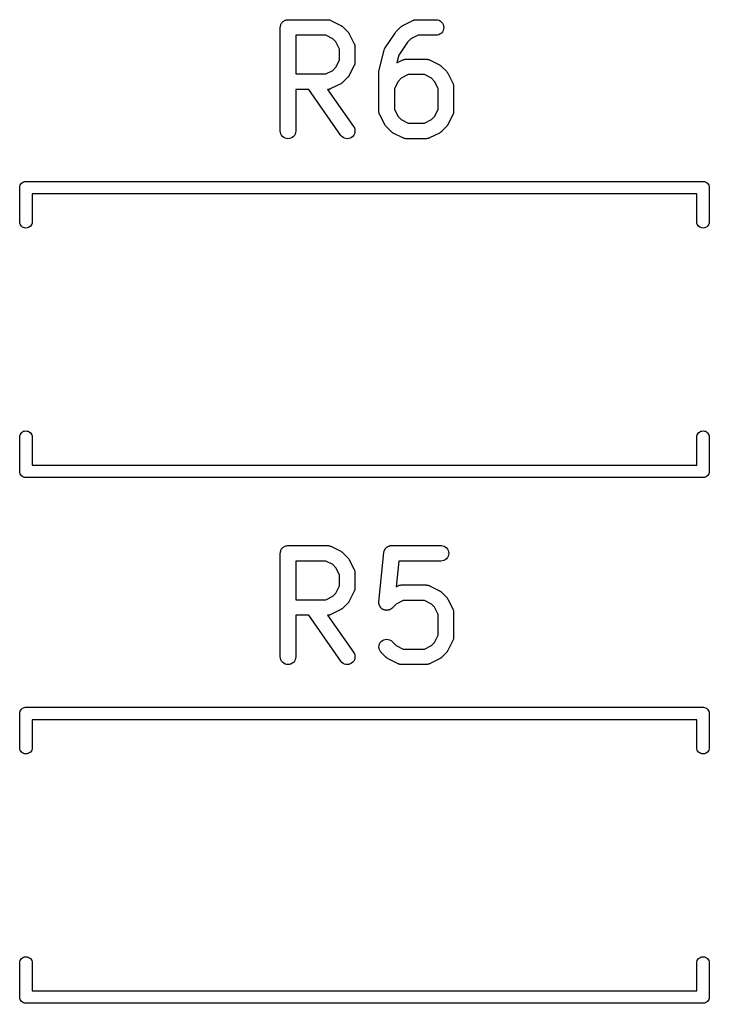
# Model space of a CAD drawing. Extents: x 81 to 160, y -176 to -60.
# Drawn here: x 103.6 to 110.26, y -130.46 to -120.96 of the extents above; entities that cross this region are included whole.
import ezdxf

# ---------------------------------------------------------------- set-up
doc = ezdxf.new("R2010")
doc.units = 0
doc.header["$MEASUREMENT"] = 0
doc.layers.add('BLACK', color=7, linetype='CONTINUOUS')

msp = doc.modelspace()

# ---------------------------------------------------------------- linework, layer by layer
at = {"layer": 'BLACK', "linetype": 'CONTINUOUS'}
for p, q in [((106.149, -120.976), (106.154, -120.972)), ((106.154, -120.972), (106.155, -120.972)), ((106.155, -120.972), (106.161, -120.968)), ((106.155, -120.972), (106.155, -120.972)), ((106.161, -120.968), (106.167, -120.965)), ((106.167, -120.965), (106.168, -120.965)), ((106.168, -120.965), (106.175, -120.963)), ((106.168, -120.965), (106.168, -120.965)), ((106.175, -120.963), (106.181, -120.961)), ((106.181, -120.961), (106.182, -120.961)), ((106.182, -120.961), (106.189, -120.96)), ((106.182, -120.961), (106.182, -120.961)), ((106.189, -120.96), (106.196, -120.959)), ((106.196, -120.959), (106.577, -120.959)), ((106.577, -120.959), (106.578, -120.959)), ((106.578, -120.959), (106.58, -120.96)), ((106.58, -120.96), (106.582, -120.96)), ((106.582, -120.96), (106.587, -120.96)), ((106.587, -120.96), (106.592, -120.961)), ((106.592, -120.961), (106.595, -120.962)), ((106.595, -120.962), (106.597, -120.962)), ((106.597, -120.962), (106.602, -120.964)), ((106.602, -120.964), (106.606, -120.965)), ((106.606, -120.965), (106.608, -120.967)), ((106.608, -120.967), (106.61, -120.967)), ((106.61, -120.967), (106.706, -121.015)), ((107.305, -121.015), (107.4, -120.967)), ((107.4, -120.967), (107.401, -120.967)), ((107.401, -120.967), (107.403, -120.966)), ((107.403, -120.966), (107.405, -120.965)), ((107.405, -120.965), (107.41, -120.964)), ((107.41, -120.964), (107.415, -120.962)), ((107.415, -120.962), (107.417, -120.961)), ((107.417, -120.961), (107.419, -120.961)), ((107.419, -120.961), (107.425, -120.96)), ((107.425, -120.96), (107.43, -120.96)), ((107.43, -120.96), (107.432, -120.96)), ((107.432, -120.96), (107.434, -120.959)), ((107.434, -120.959), (107.624, -120.959)), ((107.624, -120.959), (107.626, -120.959)), ((107.626, -120.959), (107.64, -120.961)), ((107.64, -120.961), (107.654, -120.965)), ((107.654, -120.965), (107.667, -120.972)), ((107.667, -120.972), (107.678, -120.982)), ((106.121, -121.033), (106.122, -121.026)), ((106.121, -121.034), (106.121, -121.033)), ((106.121, -122.034), (106.121, -121.034)), ((106.121, -121.034), (106.121, -121.034)), ((106.121, -121.034), (106.121, -121.034)), ((106.121, -121.034), (106.121, -121.034)), ((106.122, -121.026), (106.122, -121.019)), ((106.122, -121.019), (106.123, -121.019)), ((106.123, -121.019), (106.125, -121.012)), ((106.123, -121.019), (106.123, -121.019)), ((106.125, -121.012), (106.127, -121.005)), ((106.127, -121.005), (106.13, -120.999)), ((106.127, -121.005), (106.127, -121.005)), ((106.127, -121.005), (106.127, -121.005)), ((106.13, -120.999), (106.134, -120.992)), ((106.134, -120.992), (106.139, -120.987)), ((106.134, -120.992), (106.134, -120.992)), ((106.134, -120.992), (106.134, -120.992)), ((106.139, -120.987), (106.143, -120.981)), ((106.143, -120.981), (106.149, -120.976)), ((106.143, -120.981), (106.143, -120.981)), ((106.143, -120.981), (106.143, -120.981)), ((106.706, -121.015), (106.707, -121.015)), ((106.707, -121.015), (106.71, -121.018)), ((106.71, -121.018), (106.714, -121.02)), ((106.714, -121.02), (106.716, -121.022)), ((106.716, -121.022), (106.719, -121.023)), ((106.719, -121.023), (106.722, -121.026)), ((106.722, -121.026), (106.725, -121.029)), ((106.725, -121.029), (106.773, -121.077)), ((107.238, -121.077), (107.286, -121.029)), ((107.286, -121.028), (107.29, -121.026)), ((107.286, -121.029), (107.286, -121.028)), ((107.29, -121.026), (107.293, -121.023)), ((107.293, -121.023), (107.295, -121.021)), ((107.295, -121.021), (107.298, -121.019)), ((107.298, -121.019), (107.302, -121.017)), ((107.302, -121.017), (107.305, -121.015)), ((107.678, -120.982), (107.687, -120.993)), ((107.687, -120.993), (107.694, -121.006)), ((107.694, -121.063), (107.687, -121.076)), ((107.694, -121.006), (107.698, -121.02)), ((107.698, -121.049), (107.694, -121.063)), ((107.698, -121.02), (107.699, -121.035)), ((107.699, -121.035), (107.698, -121.049)), ((106.271, -121.109), (106.271, -121.483)), ((106.559, -121.109), (106.271, -121.109)), ((106.628, -121.144), (106.559, -121.109)), ((106.658, -121.174), (106.628, -121.144)), ((106.773, -121.077), (106.773, -121.077)), ((106.773, -121.077), (106.776, -121.081)), ((106.776, -121.081), (106.779, -121.084)), ((106.779, -121.084), (106.781, -121.086)), ((106.781, -121.086), (106.783, -121.089)), ((106.783, -121.089), (106.785, -121.093)), ((106.785, -121.093), (106.787, -121.096)), ((106.787, -121.096), (106.834, -121.191)), ((107.133, -121.231), (107.229, -121.088)), ((107.229, -121.087), (107.234, -121.082)), ((107.229, -121.088), (107.229, -121.087)), ((107.229, -121.088), (107.229, -121.088)), ((107.229, -121.088), (107.229, -121.088)), ((107.229, -121.088), (107.229, -121.088)), ((107.234, -121.082), (107.238, -121.077)), ((107.383, -121.144), (107.349, -121.177)), ((107.452, -121.109), (107.383, -121.144)), ((107.624, -121.109), (107.452, -121.109)), ((107.639, -121.108), (107.624, -121.109)), ((107.653, -121.104), (107.639, -121.108)), ((107.666, -121.097), (107.653, -121.104)), ((107.677, -121.088), (107.666, -121.097)), ((107.687, -121.076), (107.677, -121.088)), ((106.692, -121.243), (106.658, -121.174)), ((106.692, -121.35), (106.692, -121.243)), ((106.834, -121.191), (106.835, -121.192)), ((106.835, -121.192), (106.836, -121.194)), ((106.836, -121.194), (106.837, -121.196)), ((106.837, -121.196), (106.838, -121.201)), ((106.838, -121.201), (106.84, -121.206)), ((106.84, -121.206), (106.84, -121.208)), ((106.84, -121.208), (106.841, -121.21)), ((106.841, -121.21), (106.841, -121.215)), ((106.841, -121.215), (106.842, -121.22)), ((106.842, -121.22), (106.842, -121.223)), ((106.842, -121.223), (106.842, -121.225)), ((106.842, -121.225), (106.842, -121.368)), ((107.076, -121.445), (107.123, -121.254)), ((107.123, -121.253), (107.125, -121.249)), ((107.123, -121.254), (107.123, -121.253)), ((107.125, -121.249), (107.127, -121.244)), ((107.127, -121.244), (107.128, -121.242)), ((107.128, -121.242), (107.129, -121.24)), ((107.129, -121.24), (107.131, -121.235)), ((107.131, -121.235), (107.133, -121.231)), ((107.349, -121.177), (107.266, -121.303)), ((106.658, -121.419), (106.692, -121.35)), ((107.266, -121.303), (107.247, -121.377)), ((107.247, -121.377), (107.305, -121.348)), ((107.305, -121.348), (107.306, -121.348)), ((107.306, -121.348), (107.308, -121.347)), ((107.308, -121.347), (107.31, -121.346)), ((107.31, -121.346), (107.315, -121.345)), ((107.315, -121.345), (107.32, -121.343)), ((107.32, -121.343), (107.322, -121.342)), ((107.322, -121.342), (107.324, -121.342)), ((107.324, -121.342), (107.329, -121.341)), ((107.329, -121.341), (107.334, -121.34)), ((107.334, -121.34), (107.337, -121.341)), ((107.337, -121.341), (107.339, -121.34)), ((107.339, -121.34), (107.529, -121.34)), ((107.529, -121.34), (107.53, -121.34)), ((107.53, -121.34), (107.532, -121.341)), ((107.532, -121.341), (107.535, -121.341)), ((107.535, -121.341), (107.54, -121.341)), ((107.54, -121.341), (107.545, -121.342)), ((107.545, -121.342), (107.547, -121.343)), ((107.547, -121.343), (107.549, -121.343)), ((107.549, -121.343), (107.554, -121.345)), ((107.554, -121.345), (107.559, -121.346)), ((107.559, -121.346), (107.561, -121.347)), ((107.561, -121.347), (107.563, -121.348)), ((107.563, -121.348), (107.658, -121.396)), ((106.628, -121.449), (106.658, -121.419)), ((106.834, -121.401), (106.787, -121.496)), ((106.835, -121.399), (106.834, -121.401)), ((106.836, -121.397), (106.835, -121.399)), ((106.838, -121.392), (106.836, -121.397)), ((106.84, -121.388), (106.838, -121.392)), ((106.841, -121.383), (106.84, -121.385)), ((106.84, -121.385), (106.84, -121.388)), ((106.842, -121.373), (106.841, -121.378)), ((106.841, -121.378), (106.841, -121.383)), ((106.842, -121.368), (106.842, -121.369)), ((106.842, -121.369), (106.842, -121.371)), ((106.842, -121.371), (106.842, -121.373)), ((107.074, -121.453), (107.075, -121.447)), ((107.075, -121.446), (107.076, -121.445)), ((107.075, -121.447), (107.075, -121.446)), ((107.658, -121.396), (107.659, -121.396)), ((107.659, -121.396), (107.662, -121.399)), ((107.662, -121.399), (107.666, -121.401)), ((107.666, -121.401), (107.669, -121.403)), ((107.669, -121.403), (107.671, -121.404)), ((107.671, -121.404), (107.674, -121.407)), ((107.674, -121.407), (107.678, -121.41)), ((107.678, -121.41), (107.725, -121.458)), ((106.271, -121.483), (106.559, -121.483)), ((106.559, -121.483), (106.628, -121.449)), ((106.773, -121.516), (106.725, -121.564)), ((106.775, -121.513), (106.773, -121.516)), ((106.778, -121.51), (106.775, -121.513)), ((106.78, -121.507), (106.778, -121.51)), ((106.782, -121.505), (106.78, -121.507)), ((106.784, -121.501), (106.782, -121.505)), ((106.786, -121.497), (106.784, -121.501)), ((106.787, -121.496), (106.786, -121.497)), ((107.073, -121.459), (107.074, -121.453)), ((107.073, -121.461), (107.073, -121.459)), ((107.073, -121.462), (107.073, -121.461)), ((107.073, -121.463), (107.073, -121.462)), ((107.073, -121.844), (107.073, -121.463)), ((107.288, -121.525), (107.258, -121.555)), ((107.356, -121.49), (107.288, -121.525)), ((107.512, -121.49), (107.356, -121.49)), ((107.58, -121.525), (107.512, -121.49)), ((107.61, -121.555), (107.58, -121.525)), ((107.725, -121.458), (107.726, -121.458)), ((107.726, -121.458), (107.728, -121.462)), ((107.728, -121.462), (107.731, -121.465)), ((107.731, -121.465), (107.733, -121.467)), ((107.733, -121.467), (107.735, -121.47)), ((107.735, -121.47), (107.737, -121.473)), ((107.737, -121.473), (107.739, -121.477)), ((107.739, -121.477), (107.787, -121.572)), ((106.395, -121.633), (106.271, -121.633)), ((106.271, -121.633), (106.271, -122.034)), ((106.706, -122.077), (106.395, -121.633)), ((106.579, -121.633), (106.578, -121.633)), ((106.578, -121.633), (106.829, -121.991)), ((106.581, -121.633), (106.579, -121.633)), ((106.586, -121.632), (106.581, -121.633)), ((106.591, -121.632), (106.586, -121.632)), ((106.594, -121.631), (106.591, -121.632)), ((106.596, -121.631), (106.594, -121.631)), ((106.601, -121.629), (106.596, -121.631)), ((106.605, -121.628), (106.601, -121.629)), ((106.607, -121.626), (106.605, -121.628)), ((106.609, -121.626), (106.607, -121.626)), ((106.61, -121.625), (106.609, -121.626)), ((106.706, -121.578), (106.61, -121.625)), ((106.709, -121.575), (106.706, -121.578)), ((106.713, -121.573), (106.709, -121.575)), ((106.715, -121.572), (106.713, -121.573)), ((106.718, -121.57), (106.715, -121.572)), ((106.721, -121.567), (106.718, -121.57)), ((106.724, -121.564), (106.721, -121.567)), ((106.725, -121.564), (106.724, -121.564)), ((107.258, -121.555), (107.223, -121.624)), ((107.223, -121.624), (107.223, -121.826)), ((107.645, -121.624), (107.61, -121.555)), ((107.645, -121.826), (107.645, -121.624)), ((107.787, -121.572), (107.787, -121.573)), ((107.787, -121.573), (107.788, -121.575)), ((107.788, -121.575), (107.789, -121.577)), ((107.789, -121.577), (107.791, -121.582)), ((107.791, -121.582), (107.792, -121.587)), ((107.792, -121.587), (107.793, -121.589)), ((107.793, -121.589), (107.793, -121.591)), ((107.793, -121.591), (107.794, -121.596)), ((107.794, -121.596), (107.795, -121.601)), ((107.795, -121.601), (107.794, -121.604)), ((107.794, -121.604), (107.795, -121.606)), ((107.795, -121.606), (107.795, -121.844)), ((107.223, -121.826), (107.258, -121.895)), ((107.61, -121.895), (107.645, -121.826)), ((107.073, -121.846), (107.073, -121.844)), ((107.073, -121.848), (107.073, -121.846)), ((107.074, -121.853), (107.073, -121.848)), ((107.075, -121.858), (107.074, -121.853)), ((107.075, -121.861), (107.075, -121.858)), ((107.076, -121.863), (107.075, -121.861)), ((107.077, -121.868), (107.076, -121.863)), ((107.079, -121.872), (107.077, -121.868)), ((107.08, -121.874), (107.079, -121.872)), ((107.081, -121.877), (107.08, -121.874)), ((107.129, -121.973), (107.081, -121.877)), ((107.081, -121.877), (107.081, -121.877)), ((107.258, -121.895), (107.288, -121.925)), ((107.58, -121.925), (107.61, -121.895)), ((107.787, -121.877), (107.739, -121.973)), ((107.788, -121.875), (107.787, -121.877)), ((107.789, -121.873), (107.788, -121.875)), ((107.79, -121.869), (107.789, -121.873)), ((107.792, -121.864), (107.79, -121.869)), ((107.793, -121.859), (107.792, -121.862)), ((107.792, -121.862), (107.792, -121.864)), ((107.794, -121.854), (107.793, -121.859)), ((107.795, -121.845), (107.794, -121.847)), ((107.794, -121.847), (107.795, -121.849)), ((107.795, -121.849), (107.794, -121.854)), ((107.795, -121.844), (107.795, -121.845)), ((106.829, -121.991), (106.829, -121.992)), ((106.829, -121.992), (106.836, -122.005)), ((106.836, -122.005), (106.841, -122.019)), ((107.131, -121.976), (107.129, -121.973)), ((107.133, -121.98), (107.131, -121.976)), ((107.135, -121.982), (107.133, -121.98)), ((107.137, -121.985), (107.135, -121.982)), ((107.14, -121.988), (107.137, -121.985)), ((107.142, -121.991), (107.14, -121.988)), ((107.143, -121.992), (107.142, -121.991)), ((107.19, -122.04), (107.143, -121.992)), ((107.288, -121.925), (107.356, -121.959)), ((107.356, -121.959), (107.512, -121.959)), ((107.512, -121.959), (107.58, -121.925)), ((107.725, -121.992), (107.678, -122.04)), ((107.728, -121.989), (107.725, -121.992)), ((107.731, -121.986), (107.728, -121.989)), ((107.732, -121.983), (107.731, -121.986)), ((107.734, -121.981), (107.732, -121.983)), ((107.736, -121.977), (107.734, -121.981)), ((107.739, -121.974), (107.736, -121.977)), ((107.739, -121.973), (107.739, -121.974)), ((106.122, -122.049), (106.121, -122.034)), ((106.127, -122.063), (106.122, -122.049)), ((106.133, -122.076), (106.127, -122.063)), ((106.143, -122.087), (106.133, -122.076)), ((106.154, -122.097), (106.143, -122.087)), ((106.167, -122.104), (106.154, -122.097)), ((106.181, -122.108), (106.167, -122.104)), ((106.195, -122.109), (106.181, -122.108)), ((106.21, -122.108), (106.195, -122.109)), ((106.224, -122.104), (106.21, -122.108)), ((106.237, -122.097), (106.224, -122.104)), ((106.248, -122.088), (106.237, -122.097)), ((106.258, -122.077), (106.248, -122.088)), ((106.265, -122.064), (106.258, -122.077)), ((106.269, -122.05), (106.265, -122.064)), ((106.271, -122.035), (106.269, -122.05)), ((106.271, -122.034), (106.271, -122.035)), ((106.715, -122.089), (106.706, -122.077)), ((106.727, -122.098), (106.715, -122.089)), ((106.74, -122.104), (106.727, -122.098)), ((106.754, -122.108), (106.74, -122.104)), ((106.769, -122.109), (106.754, -122.108)), ((106.783, -122.108), (106.769, -122.109)), ((106.797, -122.103), (106.783, -122.108)), ((106.81, -122.096), (106.797, -122.103)), ((106.821, -122.087), (106.81, -122.096)), ((106.83, -122.075), (106.821, -122.087)), ((106.837, -122.062), (106.83, -122.075)), ((106.841, -122.048), (106.837, -122.062)), ((106.841, -122.019), (106.842, -122.034)), ((106.842, -122.034), (106.841, -122.048)), ((107.194, -122.042), (107.19, -122.04)), ((107.197, -122.045), (107.194, -122.042)), ((107.199, -122.047), (107.197, -122.045)), ((107.202, -122.049), (107.199, -122.047)), ((107.206, -122.051), (107.202, -122.049)), ((107.209, -122.053), (107.206, -122.051)), ((107.21, -122.054), (107.209, -122.053)), ((107.305, -122.101), (107.21, -122.054)), ((107.307, -122.102), (107.305, -122.101)), ((107.309, -122.103), (107.307, -122.102)), ((107.314, -122.105), (107.309, -122.103)), ((107.319, -122.107), (107.314, -122.105)), ((107.321, -122.107), (107.319, -122.107)), ((107.323, -122.108), (107.321, -122.107)), ((107.328, -122.108), (107.323, -122.108)), ((107.333, -122.109), (107.328, -122.108)), ((107.336, -122.109), (107.333, -122.109)), ((107.338, -122.109), (107.336, -122.109)), ((107.339, -122.109), (107.338, -122.109)), ((107.529, -122.109), (107.339, -122.109)), ((107.531, -122.109), (107.529, -122.109)), ((107.534, -122.109), (107.531, -122.109)), ((107.539, -122.108), (107.534, -122.109)), ((107.544, -122.108), (107.539, -122.108)), ((107.546, -122.107), (107.544, -122.108)), ((107.548, -122.107), (107.546, -122.107)), ((107.553, -122.105), (107.548, -122.107)), ((107.558, -122.104), (107.553, -122.105)), ((107.56, -122.103), (107.558, -122.104)), ((107.562, -122.102), (107.56, -122.103)), ((107.563, -122.101), (107.562, -122.102)), ((107.658, -122.054), (107.563, -122.101)), ((107.662, -122.052), (107.658, -122.054)), ((107.665, -122.05), (107.662, -122.052)), ((107.668, -122.048), (107.665, -122.05)), ((107.67, -122.046), (107.668, -122.048)), ((107.673, -122.043), (107.67, -122.046)), ((107.677, -122.041), (107.673, -122.043)), ((107.678, -122.04), (107.677, -122.041)), ((103.604, -122.582), (103.605, -122.57)), ((103.604, -122.585), (103.604, -122.582)), ((103.604, -122.915), (103.604, -122.585)), ((103.605, -122.57), (103.608, -122.559)), ((103.608, -122.559), (103.614, -122.549)), ((103.614, -122.549), (103.621, -122.539)), ((103.621, -122.539), (103.631, -122.532)), ((103.631, -122.532), (103.641, -122.526)), ((103.641, -122.526), (103.652, -122.523)), ((103.652, -122.523), (103.661, -122.522)), ((103.661, -122.522), (103.661, -122.522)), ((103.661, -122.522), (103.664, -122.522)), ((103.664, -122.522), (103.667, -122.522)), ((103.667, -122.522), (110.201, -122.522)), ((110.201, -122.522), (110.204, -122.522)), ((110.204, -122.522), (110.207, -122.522)), ((110.207, -122.522), (110.207, -122.522)), ((110.207, -122.522), (110.216, -122.523)), ((110.216, -122.523), (110.227, -122.526)), ((110.227, -122.526), (110.236, -122.531)), ((110.236, -122.531), (110.237, -122.532)), ((110.237, -122.532), (110.247, -122.539)), ((110.247, -122.539), (110.254, -122.549)), ((110.254, -122.549), (110.26, -122.559)), ((110.26, -122.559), (110.263, -122.57)), ((110.263, -122.57), (110.264, -122.577)), ((110.264, -122.577), (110.264, -122.582)), ((110.264, -122.582), (110.264, -122.585)), ((110.264, -122.585), (110.264, -122.915)), ((110.144, -122.642), (103.724, -122.642)), ((103.724, -122.642), (103.724, -122.915)), ((110.144, -122.915), (110.144, -122.642)), ((103.605, -122.924), (103.604, -122.915)), ((103.608, -122.935), (103.605, -122.924)), ((103.614, -122.945), (103.608, -122.935)), ((103.621, -122.955), (103.614, -122.945)), ((103.631, -122.962), (103.621, -122.955)), ((103.641, -122.968), (103.631, -122.962)), ((103.652, -122.971), (103.641, -122.968)), ((103.687, -122.968), (103.676, -122.971)), ((103.697, -122.962), (103.687, -122.968)), ((103.707, -122.955), (103.697, -122.962)), ((103.714, -122.945), (103.707, -122.955)), ((103.72, -122.935), (103.714, -122.945)), ((103.723, -122.924), (103.72, -122.935)), ((103.724, -122.915), (103.723, -122.924)), ((110.145, -122.924), (110.144, -122.915)), ((110.148, -122.935), (110.145, -122.924)), ((110.154, -122.945), (110.148, -122.935)), ((110.161, -122.955), (110.154, -122.945)), ((110.171, -122.962), (110.161, -122.955)), ((110.181, -122.968), (110.171, -122.962)), ((110.192, -122.971), (110.181, -122.968)), ((110.227, -122.968), (110.216, -122.971)), ((110.237, -122.962), (110.227, -122.968)), ((110.247, -122.955), (110.237, -122.962)), ((110.254, -122.945), (110.247, -122.955)), ((110.26, -122.935), (110.254, -122.945)), ((110.263, -122.924), (110.26, -122.935)), ((110.264, -122.915), (110.263, -122.924)), ((103.664, -122.972), (103.652, -122.971)), ((103.676, -122.971), (103.664, -122.972)), ((110.204, -122.972), (110.192, -122.971)), ((110.216, -122.971), (110.204, -122.972)), ((103.608, -124.969), (103.614, -124.959)), ((103.614, -124.959), (103.621, -124.949)), ((103.621, -124.949), (103.631, -124.942)), ((103.631, -124.942), (103.641, -124.936)), ((103.641, -124.936), (103.652, -124.933)), ((103.652, -124.933), (103.664, -124.932)), ((103.664, -124.932), (103.676, -124.933)), ((103.676, -124.933), (103.687, -124.936)), ((103.687, -124.936), (103.697, -124.942)), ((103.697, -124.942), (103.707, -124.949)), ((103.707, -124.949), (103.714, -124.959)), ((103.714, -124.959), (103.72, -124.969)), ((110.148, -124.969), (110.154, -124.959)), ((110.154, -124.959), (110.161, -124.949)), ((110.161, -124.949), (110.171, -124.942)), ((110.171, -124.942), (110.181, -124.936)), ((110.181, -124.936), (110.192, -124.933)), ((110.192, -124.933), (110.204, -124.932)), ((110.204, -124.932), (110.216, -124.933)), ((110.216, -124.933), (110.227, -124.936)), ((110.227, -124.936), (110.237, -124.942)), ((110.237, -124.942), (110.247, -124.949)), ((110.247, -124.949), (110.254, -124.959)), ((110.254, -124.959), (110.26, -124.969)), ((103.604, -124.989), (103.605, -124.98)), ((103.604, -125.319), (103.604, -124.989)), ((103.605, -124.98), (103.608, -124.969)), ((103.72, -124.969), (103.723, -124.98)), ((103.723, -124.98), (103.724, -124.989)), ((103.724, -124.989), (103.724, -125.262)), ((110.144, -124.989), (110.145, -124.98)), ((110.144, -125.262), (110.144, -124.989)), ((110.145, -124.98), (110.148, -124.969)), ((110.26, -124.969), (110.263, -124.98)), ((110.263, -124.98), (110.264, -124.989)), ((110.264, -124.989), (110.264, -125.319)), ((103.604, -125.322), (103.604, -125.319)), ((103.605, -125.334), (103.604, -125.322)), ((103.608, -125.345), (103.605, -125.334)), ((103.724, -125.262), (110.144, -125.262)), ((110.263, -125.334), (110.26, -125.345)), ((110.264, -125.322), (110.263, -125.334)), ((110.264, -125.319), (110.264, -125.322)), ((103.614, -125.355), (103.608, -125.345)), ((103.621, -125.365), (103.614, -125.355)), ((103.631, -125.372), (103.621, -125.365)), ((103.641, -125.378), (103.631, -125.372)), ((103.652, -125.381), (103.641, -125.378)), ((103.661, -125.382), (103.652, -125.381)), ((103.664, -125.382), (103.661, -125.382)), ((103.661, -125.382), (103.661, -125.382)), ((103.667, -125.382), (103.664, -125.382)), ((110.201, -125.382), (103.667, -125.382)), ((110.204, -125.382), (110.201, -125.382)), ((110.207, -125.382), (110.204, -125.382)), ((110.216, -125.381), (110.207, -125.382)), ((110.207, -125.382), (110.207, -125.382)), ((110.227, -125.378), (110.216, -125.381)), ((110.237, -125.372), (110.227, -125.378)), ((110.247, -125.365), (110.237, -125.372)), ((110.254, -125.355), (110.247, -125.365)), ((110.26, -125.345), (110.254, -125.355)), ((106.122, -126.106), (106.122, -126.099)), ((106.122, -126.099), (106.123, -126.099)), ((106.123, -126.099), (106.125, -126.092)), ((106.123, -126.099), (106.123, -126.099)), ((106.125, -126.092), (106.127, -126.085)), ((106.127, -126.085), (106.13, -126.079)), ((106.127, -126.085), (106.127, -126.085)), ((106.127, -126.085), (106.127, -126.085)), ((106.13, -126.079), (106.134, -126.072)), ((106.134, -126.072), (106.139, -126.067)), ((106.134, -126.072), (106.134, -126.072)), ((106.134, -126.072), (106.134, -126.072)), ((106.139, -126.067), (106.143, -126.061)), ((106.143, -126.061), (106.149, -126.056)), ((106.143, -126.061), (106.143, -126.061)), ((106.143, -126.061), (106.143, -126.061)), ((106.149, -126.056), (106.154, -126.052)), ((106.154, -126.052), (106.155, -126.052)), ((106.155, -126.052), (106.161, -126.048)), ((106.155, -126.052), (106.155, -126.052)), ((106.161, -126.048), (106.167, -126.045)), ((106.167, -126.045), (106.168, -126.045)), ((106.168, -126.045), (106.175, -126.043)), ((106.168, -126.045), (106.168, -126.045)), ((106.175, -126.043), (106.181, -126.041)), ((106.181, -126.041), (106.182, -126.041)), ((106.182, -126.041), (106.189, -126.04)), ((106.182, -126.041), (106.182, -126.041)), ((106.189, -126.04), (106.196, -126.039)), ((106.196, -126.039), (106.577, -126.039)), ((106.577, -126.039), (106.578, -126.039)), ((106.578, -126.039), (106.58, -126.04)), ((106.58, -126.04), (106.582, -126.04)), ((106.582, -126.04), (106.587, -126.04)), ((106.587, -126.04), (106.592, -126.041)), ((106.592, -126.041), (106.595, -126.042)), ((106.595, -126.042), (106.597, -126.042)), ((106.597, -126.042), (106.602, -126.044)), ((106.602, -126.044), (106.606, -126.045)), ((106.606, -126.045), (106.608, -126.047)), ((106.608, -126.047), (106.61, -126.047)), ((106.61, -126.047), (106.706, -126.095)), ((106.706, -126.095), (106.707, -126.095)), ((106.707, -126.095), (106.71, -126.098)), ((106.71, -126.098), (106.714, -126.1)), ((106.714, -126.1), (106.716, -126.102)), ((106.716, -126.102), (106.719, -126.103)), ((106.719, -126.103), (106.722, -126.106)), ((107.121, -126.106), (107.122, -126.103)), ((107.122, -126.099), (107.124, -126.095)), ((107.122, -126.103), (107.122, -126.099)), ((107.124, -126.092), (107.126, -126.089)), ((107.124, -126.095), (107.124, -126.092)), ((107.126, -126.089), (107.127, -126.085)), ((107.127, -126.085), (107.129, -126.082)), ((107.129, -126.082), (107.13, -126.078)), ((107.13, -126.078), (107.132, -126.075)), ((107.132, -126.075), (107.134, -126.072)), ((107.134, -126.072), (107.136, -126.069)), ((107.136, -126.069), (107.139, -126.066)), ((107.139, -126.066), (107.141, -126.064)), ((107.141, -126.064), (107.143, -126.061)), ((107.143, -126.061), (107.146, -126.059)), ((107.146, -126.059), (107.149, -126.056)), ((107.149, -126.056), (107.152, -126.054)), ((107.152, -126.054), (107.154, -126.052)), ((107.154, -126.052), (107.158, -126.05)), ((107.158, -126.05), (107.161, -126.048)), ((107.161, -126.048), (107.164, -126.047)), ((107.164, -126.047), (107.167, -126.045)), ((107.167, -126.045), (107.171, -126.044)), ((107.171, -126.044), (107.175, -126.042)), ((107.175, -126.042), (107.178, -126.042)), ((107.178, -126.042), (107.181, -126.041)), ((107.181, -126.041), (107.185, -126.04)), ((107.185, -126.04), (107.189, -126.04)), ((107.189, -126.04), (107.193, -126.04)), ((107.193, -126.04), (107.196, -126.039)), ((107.196, -126.039), (107.672, -126.039)), ((107.672, -126.039), (107.673, -126.039)), ((107.673, -126.039), (107.688, -126.041)), ((107.688, -126.041), (107.702, -126.045)), ((107.702, -126.045), (107.714, -126.052)), ((107.714, -126.052), (107.726, -126.062)), ((107.726, -126.062), (107.735, -126.073)), ((107.735, -126.073), (107.742, -126.086)), ((107.742, -126.086), (107.746, -126.1)), ((107.746, -126.1), (107.747, -126.115)), ((106.121, -126.113), (106.122, -126.106)), ((106.121, -126.114), (106.121, -126.113)), ((106.121, -127.114), (106.121, -126.114)), ((106.121, -126.114), (106.121, -126.114)), ((106.121, -126.114), (106.121, -126.114)), ((106.121, -126.114), (106.121, -126.114)), ((106.271, -126.189), (106.271, -126.563)), ((106.559, -126.189), (106.271, -126.189)), ((106.628, -126.224), (106.559, -126.189)), ((106.722, -126.106), (106.725, -126.109)), ((106.725, -126.109), (106.773, -126.157)), ((106.773, -126.157), (106.773, -126.157)), ((106.773, -126.157), (106.776, -126.161)), ((106.776, -126.161), (106.779, -126.164)), ((106.779, -126.164), (106.781, -126.166)), ((106.781, -126.166), (106.783, -126.169)), ((106.783, -126.169), (106.785, -126.173)), ((106.785, -126.173), (106.787, -126.176)), ((106.787, -126.176), (106.834, -126.271)), ((107.074, -126.583), (107.121, -126.107)), ((107.121, -126.107), (107.121, -126.106)), ((107.264, -126.189), (107.239, -126.438)), ((107.672, -126.189), (107.264, -126.189)), ((107.687, -126.188), (107.672, -126.189)), ((107.701, -126.184), (107.687, -126.188)), ((107.714, -126.177), (107.701, -126.184)), ((107.725, -126.168), (107.714, -126.177)), ((107.734, -126.156), (107.725, -126.168)), ((107.741, -126.143), (107.734, -126.156)), ((107.746, -126.129), (107.741, -126.143)), ((107.747, -126.115), (107.746, -126.129)), ((106.658, -126.254), (106.628, -126.224)), ((106.692, -126.323), (106.658, -126.254)), ((106.834, -126.271), (106.835, -126.272)), ((106.835, -126.272), (106.836, -126.274)), ((106.836, -126.274), (106.837, -126.276)), ((106.837, -126.276), (106.838, -126.281)), ((106.838, -126.281), (106.84, -126.286)), ((106.84, -126.286), (106.84, -126.288)), ((106.84, -126.288), (106.841, -126.29)), ((106.841, -126.29), (106.841, -126.295)), ((106.692, -126.43), (106.692, -126.323)), ((106.841, -126.295), (106.842, -126.3)), ((106.842, -126.3), (106.842, -126.303)), ((106.842, -126.303), (106.842, -126.305)), ((106.842, -126.305), (106.842, -126.448)), ((106.658, -126.499), (106.692, -126.43)), ((106.834, -126.481), (106.787, -126.576)), ((106.835, -126.479), (106.834, -126.481)), ((106.836, -126.477), (106.835, -126.479)), ((106.838, -126.472), (106.836, -126.477)), ((106.84, -126.468), (106.838, -126.472)), ((106.841, -126.463), (106.84, -126.465)), ((106.84, -126.465), (106.84, -126.468)), ((106.842, -126.453), (106.841, -126.458)), ((106.841, -126.458), (106.841, -126.463)), ((106.842, -126.448), (106.842, -126.449)), ((106.842, -126.449), (106.842, -126.451)), ((106.842, -126.451), (106.842, -126.453)), ((107.239, -126.438), (107.258, -126.428)), ((107.258, -126.428), (107.259, -126.428)), ((107.259, -126.428), (107.261, -126.427)), ((107.261, -126.427), (107.263, -126.426)), ((107.263, -126.426), (107.267, -126.425)), ((107.267, -126.425), (107.272, -126.423)), ((107.272, -126.423), (107.274, -126.422)), ((107.274, -126.422), (107.277, -126.422)), ((107.277, -126.422), (107.282, -126.421)), ((107.282, -126.421), (107.287, -126.42)), ((107.287, -126.42), (107.289, -126.421)), ((107.289, -126.421), (107.291, -126.42)), ((107.291, -126.42), (107.529, -126.42)), ((107.529, -126.42), (107.53, -126.42)), ((107.53, -126.42), (107.532, -126.421)), ((107.532, -126.421), (107.535, -126.421)), ((107.535, -126.421), (107.54, -126.421)), ((107.54, -126.421), (107.545, -126.422)), ((107.545, -126.422), (107.547, -126.423)), ((107.547, -126.423), (107.549, -126.423)), ((107.549, -126.423), (107.554, -126.425)), ((107.554, -126.425), (107.559, -126.426)), ((107.559, -126.426), (107.561, -126.427)), ((107.561, -126.427), (107.563, -126.428)), ((107.563, -126.428), (107.658, -126.476)), ((107.658, -126.476), (107.659, -126.476)), ((107.659, -126.476), (107.662, -126.479)), ((107.662, -126.479), (107.666, -126.481)), ((107.666, -126.481), (107.669, -126.483)), ((107.669, -126.483), (107.671, -126.484)), ((107.671, -126.484), (107.674, -126.487)), ((106.271, -126.563), (106.559, -126.563)), ((106.559, -126.563), (106.628, -126.529)), ((106.628, -126.529), (106.658, -126.499)), ((106.786, -126.577), (106.784, -126.581)), ((106.787, -126.576), (106.786, -126.577)), ((107.309, -126.57), (107.24, -126.605)), ((107.512, -126.57), (107.309, -126.57)), ((107.58, -126.605), (107.512, -126.57)), ((107.674, -126.487), (107.678, -126.49)), ((107.678, -126.49), (107.725, -126.538)), ((107.725, -126.538), (107.726, -126.538)), ((107.726, -126.538), (107.728, -126.542)), ((107.728, -126.542), (107.731, -126.545)), ((107.731, -126.545), (107.733, -126.547)), ((107.733, -126.547), (107.735, -126.55)), ((107.735, -126.55), (107.737, -126.553)), ((107.737, -126.553), (107.739, -126.557)), ((107.739, -126.557), (107.787, -126.652)), ((106.706, -126.658), (106.61, -126.705)), ((106.709, -126.655), (106.706, -126.658)), ((106.713, -126.653), (106.709, -126.655)), ((106.715, -126.652), (106.713, -126.653)), ((106.718, -126.65), (106.715, -126.652)), ((106.721, -126.647), (106.718, -126.65)), ((106.724, -126.644), (106.721, -126.647)), ((106.725, -126.644), (106.724, -126.644)), ((106.773, -126.596), (106.725, -126.644)), ((106.775, -126.593), (106.773, -126.596)), ((106.778, -126.59), (106.775, -126.593)), ((106.78, -126.587), (106.778, -126.59)), ((106.782, -126.585), (106.78, -126.587)), ((106.784, -126.581), (106.782, -126.585)), ((107.073, -126.59), (107.074, -126.587)), ((107.074, -126.594), (107.073, -126.59)), ((107.074, -126.587), (107.074, -126.583)), ((107.074, -126.598), (107.074, -126.594)), ((107.074, -126.601), (107.074, -126.598)), ((107.075, -126.605), (107.074, -126.601)), ((107.076, -126.608), (107.075, -126.605)), ((107.076, -126.612), (107.076, -126.608)), ((107.078, -126.615), (107.076, -126.612)), ((107.079, -126.619), (107.078, -126.615)), ((107.081, -126.622), (107.079, -126.619)), ((107.082, -126.626), (107.081, -126.622)), ((107.084, -126.629), (107.082, -126.626)), ((107.086, -126.632), (107.084, -126.629)), ((107.088, -126.635), (107.086, -126.632)), ((107.09, -126.638), (107.088, -126.635)), ((107.093, -126.64), (107.09, -126.638)), ((107.095, -126.643), (107.093, -126.64)), ((107.098, -126.646), (107.095, -126.643)), ((107.1, -126.648), (107.098, -126.646)), ((107.103, -126.65), (107.1, -126.648)), ((107.106, -126.653), (107.103, -126.65)), ((107.109, -126.654), (107.106, -126.653)), ((107.112, -126.656), (107.109, -126.654)), ((107.116, -126.658), (107.112, -126.656)), ((107.119, -126.66), (107.116, -126.658)), ((107.123, -126.661), (107.119, -126.66)), ((107.126, -126.662), (107.123, -126.661)), ((107.13, -126.663), (107.126, -126.662)), ((107.133, -126.664), (107.13, -126.663)), ((107.137, -126.664), (107.133, -126.664)), ((107.14, -126.665), (107.137, -126.664)), ((107.144, -126.665), (107.14, -126.665)), ((107.147, -126.666), (107.144, -126.665)), ((107.151, -126.665), (107.147, -126.666)), ((107.155, -126.665), (107.151, -126.665)), ((107.158, -126.665), (107.155, -126.665)), ((107.162, -126.664), (107.158, -126.665)), ((107.166, -126.663), (107.162, -126.664)), ((107.169, -126.663), (107.166, -126.663)), ((107.173, -126.661), (107.169, -126.663)), ((107.176, -126.66), (107.173, -126.661)), ((107.179, -126.658), (107.176, -126.66)), ((107.183, -126.657), (107.179, -126.658)), ((107.186, -126.655), (107.183, -126.657)), ((107.189, -126.653), (107.186, -126.655)), ((107.192, -126.651), (107.189, -126.653)), ((107.195, -126.649), (107.192, -126.651)), ((107.198, -126.647), (107.195, -126.649)), ((107.201, -126.644), (107.198, -126.647)), ((107.24, -126.605), (107.201, -126.644)), ((107.201, -126.644), (107.201, -126.644)), ((107.61, -126.635), (107.58, -126.605)), ((107.645, -126.704), (107.61, -126.635)), ((107.787, -126.652), (107.787, -126.653)), ((107.787, -126.653), (107.788, -126.655)), ((107.788, -126.655), (107.789, -126.657)), ((107.789, -126.657), (107.791, -126.662)), ((107.791, -126.662), (107.792, -126.667)), ((107.792, -126.667), (107.793, -126.669)), ((107.793, -126.669), (107.793, -126.671)), ((107.793, -126.671), (107.794, -126.676)), ((106.395, -126.713), (106.271, -126.713)), ((106.271, -126.713), (106.271, -127.114)), ((106.706, -127.157), (106.395, -126.713)), ((106.579, -126.713), (106.578, -126.713)), ((106.578, -126.713), (106.829, -127.071)), ((106.581, -126.713), (106.579, -126.713)), ((106.586, -126.712), (106.581, -126.713)), ((106.591, -126.712), (106.586, -126.712)), ((106.594, -126.711), (106.591, -126.712)), ((106.596, -126.711), (106.594, -126.711)), ((106.601, -126.709), (106.596, -126.711)), ((106.605, -126.708), (106.601, -126.709)), ((106.607, -126.706), (106.605, -126.708)), ((106.609, -126.706), (106.607, -126.706)), ((106.61, -126.705), (106.609, -126.706)), ((107.645, -126.906), (107.645, -126.704)), ((107.794, -126.676), (107.795, -126.681)), ((107.795, -126.681), (107.794, -126.684)), ((107.794, -126.684), (107.795, -126.686)), ((107.795, -126.686), (107.795, -126.924)), ((107.096, -126.966), (107.107, -126.957)), ((107.107, -126.957), (107.12, -126.95)), ((107.12, -126.95), (107.134, -126.946)), ((107.134, -126.946), (107.149, -126.944)), ((107.149, -126.944), (107.163, -126.946)), ((107.163, -126.946), (107.177, -126.95)), ((107.177, -126.95), (107.19, -126.957)), ((107.19, -126.957), (107.201, -126.966)), ((107.61, -126.975), (107.645, -126.906)), ((107.787, -126.957), (107.739, -127.053)), ((107.788, -126.955), (107.787, -126.957)), ((107.789, -126.953), (107.788, -126.955)), ((107.79, -126.949), (107.789, -126.953)), ((107.792, -126.944), (107.79, -126.949)), ((107.793, -126.939), (107.792, -126.942)), ((107.792, -126.942), (107.792, -126.944)), ((107.794, -126.934), (107.793, -126.939)), ((107.795, -126.925), (107.794, -126.927)), ((107.794, -126.927), (107.795, -126.929)), ((107.795, -126.929), (107.794, -126.934)), ((107.795, -126.924), (107.795, -126.925)), ((107.073, -127.018), (107.075, -127.004)), ((107.075, -127.033), (107.073, -127.018)), ((107.075, -127.004), (107.079, -126.99)), ((107.079, -127.047), (107.075, -127.033)), ((107.079, -126.99), (107.086, -126.977)), ((107.085, -127.06), (107.079, -127.047)), ((107.086, -126.977), (107.096, -126.966)), ((107.201, -126.966), (107.24, -127.005)), ((107.24, -127.005), (107.309, -127.039)), ((107.309, -127.039), (107.512, -127.039)), ((107.512, -127.039), (107.58, -127.005)), ((107.58, -127.005), (107.61, -126.975)), ((107.739, -127.054), (107.736, -127.057)), ((107.739, -127.053), (107.739, -127.054)), ((106.122, -127.129), (106.121, -127.114)), ((106.127, -127.143), (106.122, -127.129)), ((106.133, -127.156), (106.127, -127.143)), ((106.265, -127.144), (106.258, -127.157)), ((106.269, -127.13), (106.265, -127.144)), ((106.271, -127.115), (106.269, -127.13)), ((106.271, -127.114), (106.271, -127.115)), ((106.829, -127.071), (106.829, -127.072)), ((106.829, -127.072), (106.836, -127.085)), ((106.837, -127.142), (106.83, -127.155)), ((106.836, -127.085), (106.841, -127.099)), ((106.841, -127.128), (106.837, -127.142)), ((106.841, -127.099), (106.842, -127.114)), ((106.842, -127.114), (106.841, -127.128)), ((107.095, -127.071), (107.085, -127.06)), ((107.095, -127.072), (107.095, -127.071)), ((107.143, -127.12), (107.095, -127.072)), ((107.146, -127.122), (107.143, -127.12)), ((107.149, -127.125), (107.146, -127.122)), ((107.152, -127.127), (107.149, -127.125)), ((107.154, -127.129), (107.152, -127.127)), ((107.158, -127.131), (107.154, -127.129)), ((107.161, -127.133), (107.158, -127.131)), ((107.162, -127.134), (107.161, -127.133)), ((107.258, -127.181), (107.162, -127.134)), ((107.658, -127.134), (107.563, -127.181)), ((107.662, -127.132), (107.658, -127.134)), ((107.665, -127.13), (107.662, -127.132)), ((107.668, -127.128), (107.665, -127.13)), ((107.67, -127.126), (107.668, -127.128)), ((107.673, -127.123), (107.67, -127.126)), ((107.677, -127.121), (107.673, -127.123)), ((107.678, -127.12), (107.677, -127.121)), ((107.725, -127.072), (107.678, -127.12)), ((107.728, -127.069), (107.725, -127.072)), ((107.731, -127.066), (107.728, -127.069)), ((107.732, -127.063), (107.731, -127.066)), ((107.734, -127.061), (107.732, -127.063)), ((107.736, -127.057), (107.734, -127.061)), ((106.143, -127.167), (106.133, -127.156)), ((106.154, -127.177), (106.143, -127.167)), ((106.167, -127.184), (106.154, -127.177)), ((106.181, -127.188), (106.167, -127.184)), ((106.195, -127.189), (106.181, -127.188)), ((106.21, -127.188), (106.195, -127.189)), ((106.224, -127.184), (106.21, -127.188)), ((106.237, -127.177), (106.224, -127.184)), ((106.248, -127.168), (106.237, -127.177)), ((106.258, -127.157), (106.248, -127.168)), ((106.715, -127.169), (106.706, -127.157)), ((106.727, -127.178), (106.715, -127.169)), ((106.74, -127.184), (106.727, -127.178)), ((106.754, -127.188), (106.74, -127.184)), ((106.769, -127.189), (106.754, -127.188)), ((106.783, -127.188), (106.769, -127.189)), ((106.797, -127.183), (106.783, -127.188)), ((106.81, -127.176), (106.797, -127.183)), ((106.821, -127.167), (106.81, -127.176)), ((106.83, -127.155), (106.821, -127.167)), ((107.26, -127.182), (107.258, -127.181)), ((107.262, -127.183), (107.26, -127.182)), ((107.266, -127.185), (107.262, -127.183)), ((107.271, -127.187), (107.266, -127.185)), ((107.273, -127.187), (107.271, -127.187)), ((107.276, -127.188), (107.273, -127.187)), ((107.281, -127.188), (107.276, -127.188)), ((107.286, -127.189), (107.281, -127.188)), ((107.288, -127.189), (107.286, -127.189)), ((107.29, -127.189), (107.288, -127.189)), ((107.291, -127.189), (107.29, -127.189)), ((107.529, -127.189), (107.291, -127.189)), ((107.531, -127.189), (107.529, -127.189)), ((107.534, -127.189), (107.531, -127.189)), ((107.539, -127.188), (107.534, -127.189)), ((107.544, -127.188), (107.539, -127.188)), ((107.546, -127.187), (107.544, -127.188)), ((107.548, -127.187), (107.546, -127.187)), ((107.553, -127.185), (107.548, -127.187)), ((107.558, -127.184), (107.553, -127.185)), ((107.56, -127.183), (107.558, -127.184)), ((107.562, -127.182), (107.56, -127.183)), ((107.563, -127.181), (107.562, -127.182)), ((103.614, -127.629), (103.621, -127.619)), ((103.621, -127.619), (103.631, -127.612)), ((103.631, -127.612), (103.641, -127.606)), ((103.641, -127.606), (103.652, -127.603)), ((103.652, -127.603), (103.661, -127.602)), ((103.661, -127.602), (103.661, -127.602)), ((103.661, -127.602), (103.664, -127.602)), ((103.664, -127.602), (103.667, -127.602)), ((103.667, -127.602), (110.201, -127.602)), ((110.201, -127.602), (110.204, -127.602)), ((110.204, -127.602), (110.207, -127.602)), ((110.207, -127.602), (110.207, -127.602)), ((110.207, -127.602), (110.216, -127.603)), ((110.216, -127.603), (110.227, -127.606)), ((110.227, -127.606), (110.236, -127.611)), ((110.236, -127.611), (110.237, -127.612)), ((110.237, -127.612), (110.247, -127.619)), ((110.247, -127.619), (110.254, -127.629)), ((103.604, -127.662), (103.605, -127.65)), ((103.604, -127.665), (103.604, -127.662)), ((103.604, -127.995), (103.604, -127.665)), ((103.605, -127.65), (103.608, -127.639)), ((103.608, -127.639), (103.614, -127.629)), ((110.254, -127.629), (110.26, -127.639)), ((110.26, -127.639), (110.263, -127.65)), ((110.263, -127.65), (110.264, -127.657)), ((110.264, -127.657), (110.264, -127.662)), ((110.264, -127.662), (110.264, -127.665)), ((110.264, -127.665), (110.264, -127.995)), ((110.144, -127.722), (103.724, -127.722)), ((103.724, -127.722), (103.724, -127.995)), ((110.144, -127.995), (110.144, -127.722)), ((103.605, -128.004), (103.604, -127.995)), ((103.608, -128.015), (103.605, -128.004)), ((103.723, -128.004), (103.72, -128.015)), ((103.724, -127.995), (103.723, -128.004)), ((110.145, -128.004), (110.144, -127.995)), ((110.148, -128.015), (110.145, -128.004)), ((110.263, -128.004), (110.26, -128.015)), ((110.264, -127.995), (110.263, -128.004)), ((103.614, -128.025), (103.608, -128.015)), ((103.621, -128.035), (103.614, -128.025)), ((103.631, -128.042), (103.621, -128.035)), ((103.641, -128.048), (103.631, -128.042)), ((103.652, -128.051), (103.641, -128.048)), ((103.664, -128.052), (103.652, -128.051)), ((103.676, -128.051), (103.664, -128.052)), ((103.687, -128.048), (103.676, -128.051)), ((103.697, -128.042), (103.687, -128.048)), ((103.707, -128.035), (103.697, -128.042)), ((103.714, -128.025), (103.707, -128.035)), ((103.72, -128.015), (103.714, -128.025)), ((110.154, -128.025), (110.148, -128.015)), ((110.161, -128.035), (110.154, -128.025)), ((110.171, -128.042), (110.161, -128.035)), ((110.181, -128.048), (110.171, -128.042)), ((110.192, -128.051), (110.181, -128.048)), ((110.204, -128.052), (110.192, -128.051)), ((110.216, -128.051), (110.204, -128.052)), ((110.227, -128.048), (110.216, -128.051)), ((110.237, -128.042), (110.227, -128.048)), ((110.247, -128.035), (110.237, -128.042)), ((110.254, -128.025), (110.247, -128.035)), ((110.26, -128.015), (110.254, -128.025)), ((103.604, -130.069), (103.605, -130.06)), ((103.604, -130.399), (103.604, -130.069)), ((103.605, -130.06), (103.608, -130.049)), ((103.608, -130.049), (103.614, -130.039)), ((103.614, -130.039), (103.621, -130.029)), ((103.621, -130.029), (103.631, -130.022)), ((103.631, -130.022), (103.641, -130.016)), ((103.641, -130.016), (103.652, -130.013)), ((103.652, -130.013), (103.664, -130.012)), ((103.664, -130.012), (103.676, -130.013)), ((103.676, -130.013), (103.687, -130.016)), ((103.687, -130.016), (103.697, -130.022)), ((103.697, -130.022), (103.707, -130.029)), ((103.707, -130.029), (103.714, -130.039)), ((103.714, -130.039), (103.72, -130.049)), ((103.72, -130.049), (103.723, -130.06)), ((103.723, -130.06), (103.724, -130.069)), ((103.724, -130.069), (103.724, -130.342)), ((110.144, -130.069), (110.145, -130.06)), ((110.144, -130.342), (110.144, -130.069)), ((110.145, -130.06), (110.148, -130.049)), ((110.148, -130.049), (110.154, -130.039)), ((110.154, -130.039), (110.161, -130.029)), ((110.161, -130.029), (110.171, -130.022)), ((110.171, -130.022), (110.181, -130.016)), ((110.181, -130.016), (110.192, -130.013)), ((110.192, -130.013), (110.204, -130.012)), ((110.204, -130.012), (110.216, -130.013)), ((110.216, -130.013), (110.227, -130.016)), ((110.227, -130.016), (110.237, -130.022)), ((110.237, -130.022), (110.247, -130.029)), ((110.247, -130.029), (110.254, -130.039)), ((110.254, -130.039), (110.26, -130.049)), ((110.26, -130.049), (110.263, -130.06)), ((110.263, -130.06), (110.264, -130.069)), ((110.264, -130.069), (110.264, -130.399)), ((103.724, -130.342), (110.144, -130.342)), ((103.604, -130.402), (103.604, -130.399)), ((103.605, -130.414), (103.604, -130.402)), ((103.608, -130.425), (103.605, -130.414)), ((103.614, -130.435), (103.608, -130.425)), ((103.621, -130.445), (103.614, -130.435)), ((103.631, -130.452), (103.621, -130.445)), ((103.641, -130.458), (103.631, -130.452)), ((103.652, -130.461), (103.641, -130.458)), ((103.661, -130.462), (103.652, -130.461)), ((103.664, -130.462), (103.661, -130.462)), ((103.661, -130.462), (103.661, -130.462)), ((103.667, -130.462), (103.664, -130.462)), ((110.201, -130.462), (103.667, -130.462)), ((110.204, -130.462), (110.201, -130.462)), ((110.207, -130.462), (110.204, -130.462)), ((110.216, -130.461), (110.207, -130.462)), ((110.207, -130.462), (110.207, -130.462)), ((110.227, -130.458), (110.216, -130.461)), ((110.237, -130.452), (110.227, -130.458)), ((110.247, -130.445), (110.237, -130.452)), ((110.254, -130.435), (110.247, -130.445)), ((110.26, -130.425), (110.254, -130.435)), ((110.263, -130.414), (110.26, -130.425)), ((110.264, -130.402), (110.263, -130.414)), ((110.264, -130.399), (110.264, -130.402))]:
    msp.add_line(p, q, dxfattribs=at)

doc.saveas('drawing.dxf')
